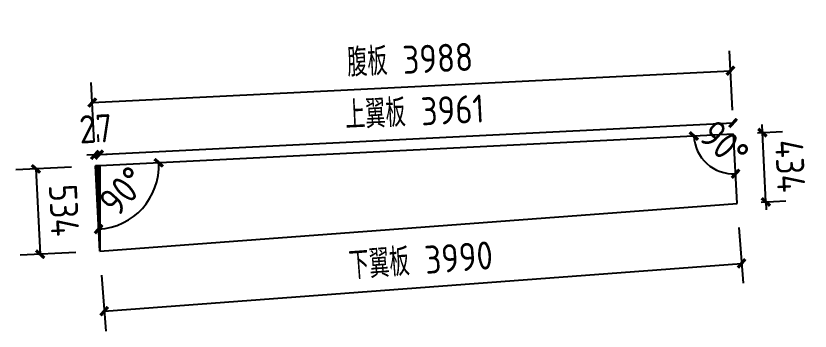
# Model space of a CAD drawing. Extents: x 102162 to 621267, y -39398 to 328893.
# Drawn here: x 385203 to 395117, y 306690 to 310628 of the extents above; entities that cross this region are included whole.
import ezdxf

# ---------------------------------------------------------------- set-up
doc = ezdxf.new("R2010")
doc.units = 0
doc.header["$LTSCALE"] = 1000
doc.header["$MEASUREMENT"] = 0
doc.styles.get("Standard").update_dxf_attribs({"font": 'gbenor.shx', "bigfont": 'gbcbig.shx'})
doc.dimstyles.get("Standard").update_dxf_attribs({"dimscale": 100, "dimtxt": 3.5, "dimasz": 1, "dimexe": 2.5, "dimexo": 3, "dimgap": 1.5, "dimtad": 1, "dimdec": 0, "dimzin": 0, "dimdsep": 46, "dimtxsty": 'Standard', "dimblk": 'ARCHTICK', "dimcen": 0.09, "dimadec": 0, "dimazin": 0, "dimtfac": 1, "dimtdec": 0, "dimtix": 1, "dimtmove": 2, "dimatfit": 3, "dimfxl": 1, "dimtolj": 1, "dimtzin": 0, "dimarcsym": 0})

# ---------------------------------------------------------------- blocks, each defined once
blk = doc.blocks.new('_ArchTick')
at = {"color": 0, "linetype": 'ByBlock', "const_width": 0.4}
blk.add_lwpolyline([(-0.5, -0.5), (0.5, 0.5)], dxfattribs=at)
blk = doc.blocks.new('*D1404')
at = {"color": 0, "lineweight": -2}
for p, q in [((394146.7, 309451.5), (394109.6, 310193.1)), ((386155.9, 309545.1), (394122.1, 309943.4)), ((386180.5, 309053.2), (386143.5, 309794.8))]:
    blk.add_line(p, q, dxfattribs=at)
at = {"layer": 'Defpoints', "color": 0}
for p in [(394122.1, 309943.4), (394161.6, 309151.9), (386195.5, 308753.6)]:
    blk.add_point(p, dxfattribs=at)
at = {"color": 0, "lineweight": -2, "xscale": 100, "yscale": 100, "zscale": 100}
for p, rotation in [((394122.1, 309943.4), 2.86240522611191), ((386155.9, 309545.1), 182.8624052261119)]:
    blk.add_blockref('_ArchTick', p, dxfattribs=dict(at, rotation=rotation))
at = {"color": 0, "insert": (390122.2, 310080.4), "char_height": 350, "attachment_point": 5, "rotation": 2.86241}
blk.add_mtext('\\A1;腹板 3988 ', dxfattribs=at)
blk = doc.blocks.new('*D1441')
at = {"color": 0, "lineweight": -2}
for p, q in [((386180.5, 309053.2), (386176.1, 309141.4)), ((386233.8, 309055.8), (386229.4, 309144.1)), ((386188.6, 308891.7), (386088.7, 308886.7)), ((386188.6, 308891.7), (386241.9, 308894.4)), ((386241.9, 308894.4), (386341.8, 308899.4))]:
    blk.add_line(p, q, dxfattribs=at)
at = {"layer": 'Defpoints', "color": 0}
for p in [(386241.9, 308894.4), (386195.5, 308753.6), (386248.8, 308756.2)]:
    blk.add_point(p, dxfattribs=at)
at = {"color": 0, "lineweight": -2, "xscale": 100, "yscale": 100, "zscale": 100}
for p, rotation in [((386188.6, 308891.7), 2.862405226092966), ((386241.9, 308894.4), 182.862405226093)]:
    blk.add_blockref('_ArchTick', p, dxfattribs=dict(at, rotation=rotation))
at = {"color": 0, "insert": (386199, 309217.7), "char_height": 350, "attachment_point": 5, "rotation": 2.86241}
blk.add_mtext('\\A1;27', dxfattribs=at)
blk = doc.blocks.new('*D1442')
at = {"color": 0, "lineweight": -2}
for p, q in [((394146.7, 309451.5), (394142.3, 309539.7)), ((386241.9, 308894.4), (394154.7, 309290)), ((386233.8, 309055.8), (386229.4, 309144.1))]:
    blk.add_line(p, q, dxfattribs=at)
at = {"layer": 'Defpoints', "color": 0}
for p in [(394154.7, 309290), (394161.6, 309151.9), (386248.8, 308756.2)]:
    blk.add_point(p, dxfattribs=at)
at = {"color": 0, "lineweight": -2, "xscale": 100, "yscale": 100, "zscale": 100}
for p, rotation in [((394154.7, 309290), 2.862405226257479), ((386241.9, 308894.4), 182.8624052262575)]:
    blk.add_blockref('_ArchTick', p, dxfattribs=dict(at, rotation=rotation))
at = {"color": 0, "insert": (390181.5, 309428.4), "char_height": 350, "attachment_point": 5, "rotation": 2.86241}
blk.add_mtext('\\A1;上翼板 3961', dxfattribs=at)
blk = doc.blocks.new('*D1443')
at = {"color": 0, "lineweight": -2}
for p, q in [((394227.4, 307986), (394279.9, 307287.1)), ((386305, 306939), (394261.2, 307536.4)), ((386271.3, 307388.6), (386323.7, 306689.7))]:
    blk.add_line(p, q, dxfattribs=at)
at = {"layer": 'Defpoints', "color": 0}
for p in [(394205, 308285.2), (386248.8, 307687.8), (394261.2, 307536.4)]:
    blk.add_point(p, dxfattribs=at)
at = {"color": 0, "lineweight": -2, "xscale": 100, "yscale": 100, "zscale": 100}
for p, rotation in [((394261.2, 307536.4), 4.294125659331518), ((386305, 306939), 184.2941256593315)]:
    blk.add_blockref('_ArchTick', p, dxfattribs=dict(at, rotation=rotation))
at = {"color": 0, "insert": (390257.9, 307573.3), "char_height": 350, "attachment_point": 5, "rotation": 4.29413}
blk.add_mtext('\\A1;下翼板 3990', dxfattribs=at)
blk = doc.blocks.new('*D1444')
at = {"color": 0, "lineweight": -2}
for p, q in [((385895.9, 308738.6), (385202.6, 308703.9)), ((385452.2, 308716.4), (385505.5, 307650.6)), ((385949.2, 307672.8), (385255.8, 307638.1))]:
    blk.add_line(p, q, dxfattribs=at)
at = {"layer": 'Defpoints', "color": 0}
for p in [(386195.5, 308753.6), (385505.5, 307650.6), (386248.8, 307687.8)]:
    blk.add_point(p, dxfattribs=at)
at = {"color": 0, "lineweight": -2, "xscale": 100, "yscale": 100, "zscale": 100}
for p, rotation in [((385452.2, 308716.4), 92.86240522611365), ((385505.5, 307650.6), 272.8624052261137)]:
    blk.add_blockref('_ArchTick', p, dxfattribs=dict(at, rotation=rotation))
at = {"color": 0, "insert": (385803.5, 308199.7), "char_height": 350, "attachment_point": 5, "rotation": 272.86241}
blk.add_mtext('\\A1;534', dxfattribs=at)
blk = doc.blocks.new('*D1445')
at = {"color": 0, "lineweight": -2}
for p, q in [((394521.1, 309169.8), (394516.2, 309269.7)), ((394461.3, 309166.8), (394770.8, 309182.3)), ((394564.5, 308303.2), (394521.1, 309169.8)), ((394504.6, 308300.2), (394814.2, 308315.6)), ((394564.5, 308303.2), (394569.5, 308203.3))]:
    blk.add_line(p, q, dxfattribs=at)
at = {"layer": 'Defpoints', "color": 0}
for p in [(394161.6, 309151.9), (394521.1, 309169.8), (394205, 308285.2)]:
    blk.add_point(p, dxfattribs=at)
at = {"color": 0, "lineweight": -2, "xscale": 100, "yscale": 100, "zscale": 100}
for p, rotation in [((394521.1, 309169.8), 272.8624052261077), ((394564.5, 308303.2), 92.86240522610771)]:
    blk.add_blockref('_ArchTick', p, dxfattribs=dict(at, rotation=rotation))
at = {"color": 0, "insert": (394867.4, 308752.7), "char_height": 350, "attachment_point": 5, "rotation": 272.86241}
blk.add_mtext('\\A1;434', dxfattribs=at)
blk = doc.blocks.new('*D1446')
at = {"color": 0, "lineweight": -2}
blk.add_arc((394161.6, 309151.9), 496.7, 182.86241, 272.86241, dxfattribs=at)
at = {"layer": 'Defpoints', "color": 0}
for p in [(394161.6, 309151.9), (394161.6, 309151.9), (393744.4, 308882.3), (386248.8, 308756.2), (394205, 308285.2)]:
    blk.add_point(p, dxfattribs=at)
at = {"color": 0, "lineweight": -2, "xscale": 100, "yscale": 100, "zscale": 100}
for p, rotation in [((393665.6, 309127.1), 92.86240522611209), ((394186.5, 308655.8), 2.862405226103117)]:
    blk.add_blockref('_ArchTick', p, dxfattribs=dict(at, rotation=rotation))
at = {"color": 0, "insert": (394046.5, 309024.5), "char_height": 350, "attachment_point": 5, "rotation": 317.86241}
blk.add_mtext('\\A1;90°', dxfattribs=at)
blk = doc.blocks.new('*D1447')
at = {"color": 0, "lineweight": -2}
blk.add_arc((386195.5, 308753.6), 790.6, 272.86241, 2.86241, dxfattribs=at)
at = {"layer": 'Defpoints', "color": 0}
for p in [(394161.6, 309151.9), (386195.5, 308753.6), (386248.8, 308756.2), (386624.5, 308089.4), (386248.8, 307687.8)]:
    blk.add_point(p, dxfattribs=at)
at = {"color": 0, "lineweight": -2, "xscale": 100, "yscale": 100, "zscale": 100}
for p, rotation in [((386985.2, 308793), 92.86240522611223), ((386235, 307963.9), 182.8624052261128)]:
    blk.add_blockref('_ArchTick', p, dxfattribs=dict(at, rotation=rotation))
at = {"color": 0, "insert": (386540.8, 308441.2), "char_height": 350, "attachment_point": 5, "rotation": 47.86241}
blk.add_mtext('\\A1;90°', dxfattribs=at)

msp = doc.modelspace()

# ---------------------------------------------------------------- hatches: boundary and pattern name
h = msp.add_hatch()
h.set_pattern_fill('ANSI31', color=256, scale=2, style=0)
h.set_pattern_definition([(45, (-35769.831, 222112.44), (-2.24506403, 2.24506403), [])])
h.paths.add_polyline_path([(386248.8, 308756.2), (386195.5, 308753.6), (386248.8, 307687.8)])

# ---------------------------------------------------------------- linework, layer by layer
for p, q in [((394161.6, 309151.9), (386248.8, 308756.2)), ((386248.8, 308756.2), (386195.5, 308753.6)), ((386248.8, 307687.8), (386195.5, 308753.6)), ((386248.8, 307687.8), (394205, 308285.2))]:
    msp.add_line(p, q)
at = {"color": 2}
for p, q in [((394205, 308285.2), (394161.6, 309151.9)), ((386248.8, 308756.2), (386248.8, 307687.8))]:
    msp.add_line(p, q, dxfattribs=at)

# ---------------------------------------------------------------- dimensions: what is measured, and where the dimension line sits
at = {"color": 3}
for p1, p2, distance, text, picture, middle in [((386195.5, 308753.6), (394161.6, 309151.9), 792.5, '腹板 3988 ', '*D1404', (390122.2, 310080.4)), ((386248.8, 307687.8), (394205, 308285.2), -750.9, '下翼板 3990', '*D1443', (390257.9, 307573.3))]:
    dim = msp.add_aligned_dim(p1=p1, p2=p2, distance=distance, text=text, dimstyle='Standard', override={"dimlfac": 0.5}, dxfattribs=at)
    dim.commit()
    dim.dimension.update_dxf_attribs({"geometry": picture, "text_midpoint": middle})
dim = msp.add_linear_dim(base=(394154.7, 309290), p1=(386248.8, 308756.2), p2=(394161.6, 309151.9), angle=182.86241, text='上翼板 3961', dimstyle='Standard', override={"dimlfac": 0.5}, dxfattribs=at)
dim.commit()
dim.dimension.update_dxf_attribs({"geometry": '*D1442', "text_midpoint": (390181.5, 309428.4)})
for p1, p2, distance, picture, middle in [((386195.5, 308753.6), (386248.8, 308756.2), 138.3, '*D1441', (386199, 309217.7)), ((394205, 308285.2), (394161.6, 309151.9), -359.9, '*D1445', (394867.4, 308752.7)), ((386195.5, 308753.6), (386248.8, 307687.8), -744.2, '*D1444', (385803.5, 308199.7))]:
    dim = msp.add_aligned_dim(p1=p1, p2=p2, distance=distance, dimstyle='Standard', override={"dimlfac": 0.5}, dxfattribs=at)
    dim.commit()
    dim.dimension.update_dxf_attribs({"geometry": picture, "text_midpoint": middle})
at = {"color": 1}
for base, line1, picture, middle in [((393744.4, 308882.3), ((394205, 308285.2), (394161.6, 309151.9)), '*D1446', (394046.5, 309024.5)), ((386624.5, 308089.4), ((386248.8, 307687.8), (386195.5, 308753.6)), '*D1447', (386540.8, 308441.2))]:
    dim = msp.add_angular_dim_2l(base=base, line1=line1, line2=((394161.6, 309151.9), (386248.8, 308756.2)), dimstyle='Standard', dxfattribs=at)
    dim.commit()
    dim.dimension.update_dxf_attribs({"geometry": picture, "text_midpoint": middle})

doc.saveas('drawing.dxf')
